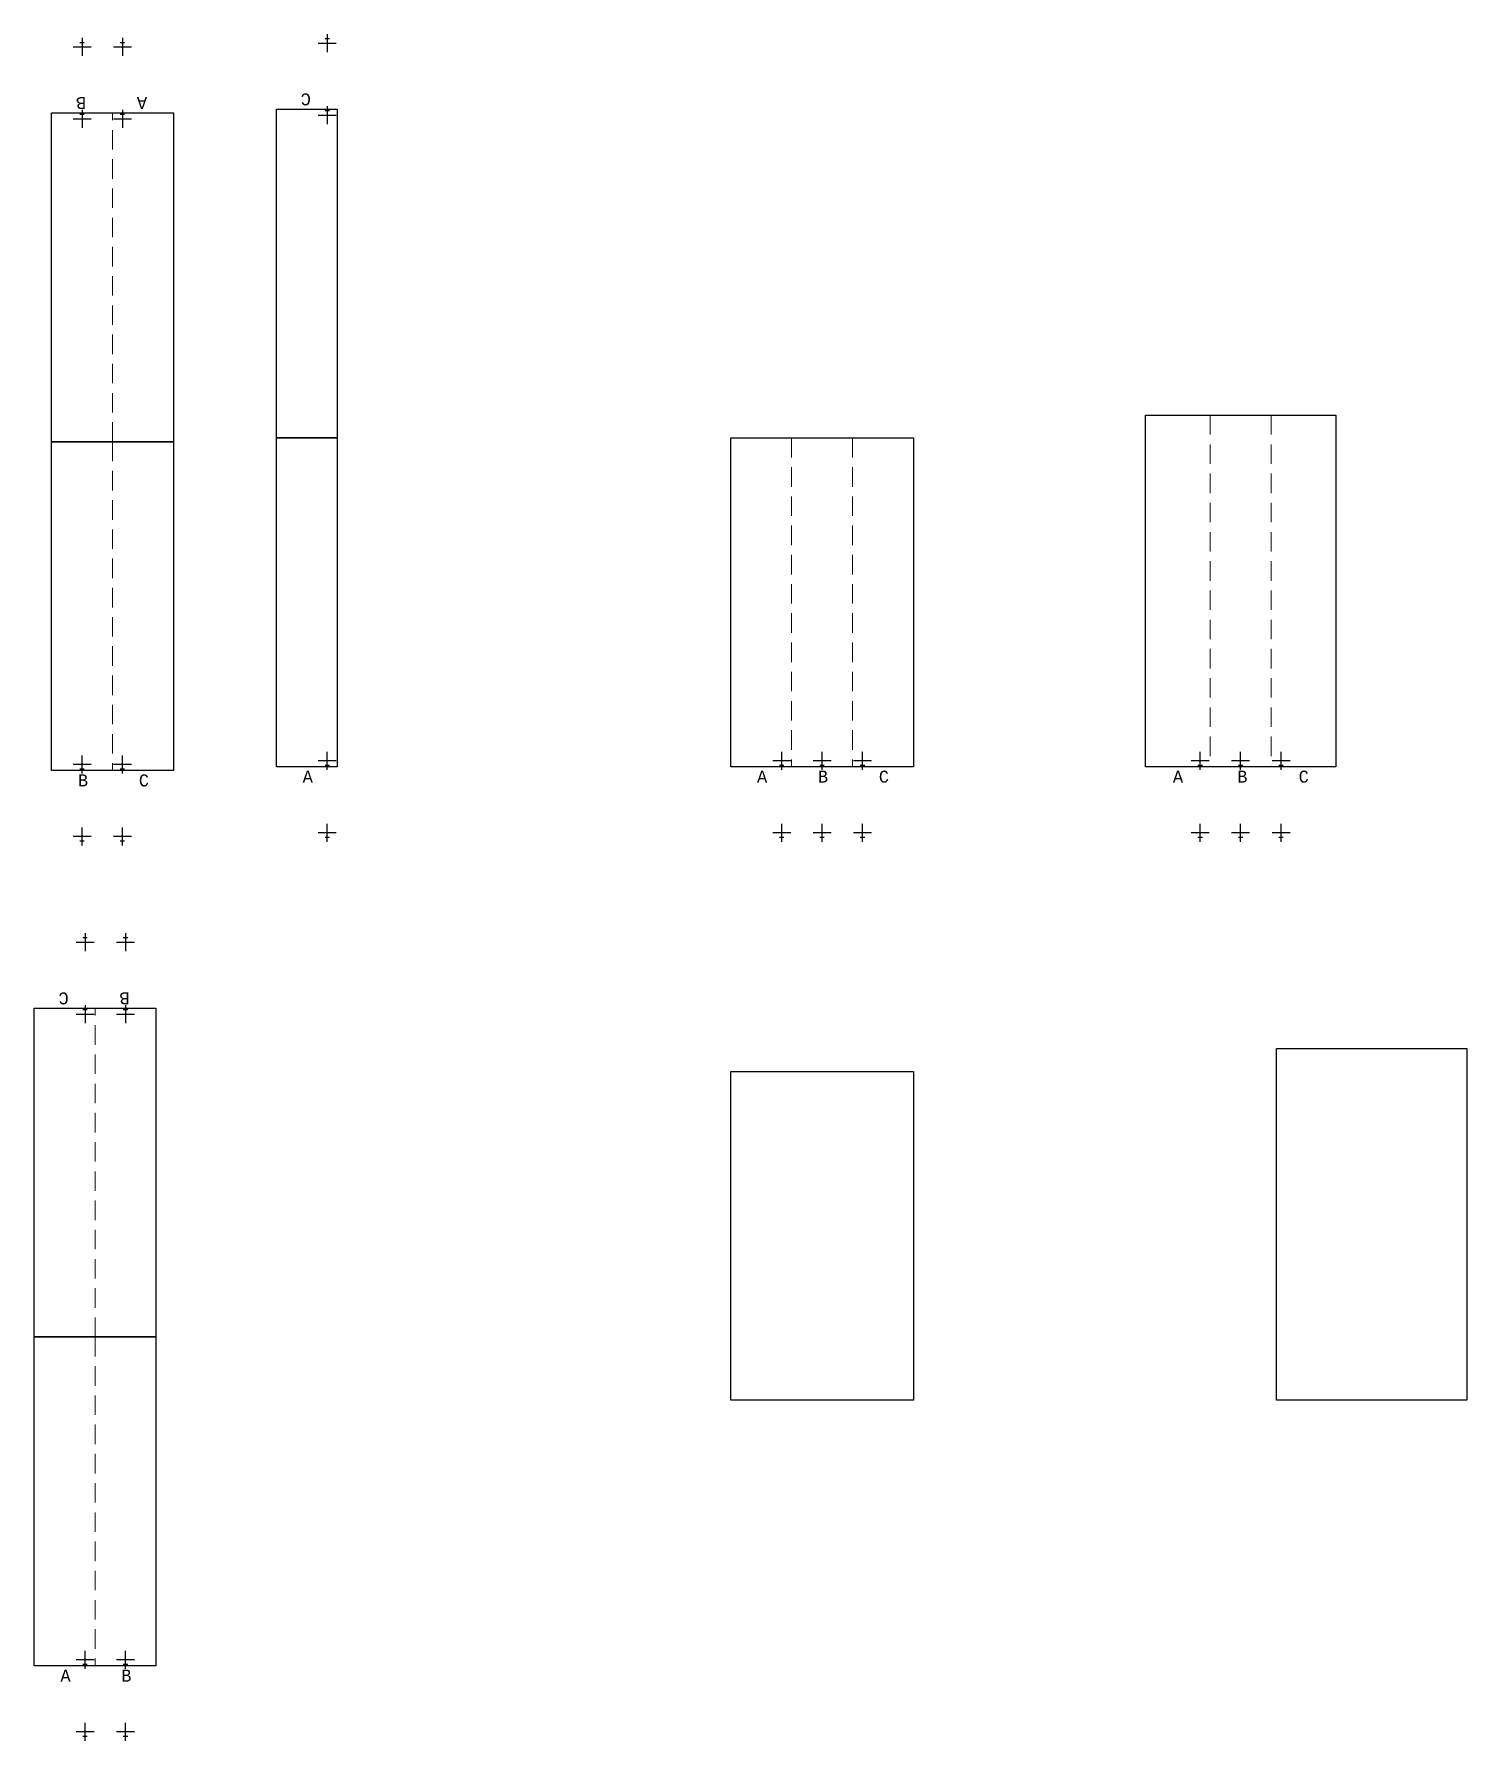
# Model space of a CAD drawing. Header units: millimetres. Extents: x 308165 to 657535, y 5096 to 173229.
# Drawn here: x 308165 to 332072, y 94529 to 122998 of the extents above; entities that cross this region are included whole.
import ezdxf

# ---------------------------------------------------------------- set-up
doc = ezdxf.new("R2010")
doc.units = ezdxf.units.MM
doc.linetypes.add('DASHED', pattern=[0.75, 0.5, -0.25])
doc.layers.add('Bin location transponder', color=250, linetype='Continuous')
doc.layers.add('WF_numbers', color=6, linetype='Continuous')
doc.layers.add('WF transponder', color=3, linetype='Continuous', lineweight=30)
doc.layers.add('WF_bay', color=5, linetype='Continuous', lineweight=30)
doc.styles.add('WF_txt', font='consola.ttf')

# ---------------------------------------------------------------- blocks, each defined once
blk = doc.blocks.new('Bin location transponder')
at = {"layer": 'Bin location transponder', "color": 3, "lineweight": 30}
for p, q in [((-600, 0), (600, 0)), ((-150, 300), (150, 300)), ((0, 600), (0, -600))]:
    blk.add_line(p, q, dxfattribs=at)

msp = doc.modelspace()

# ---------------------------------------------------------------- linework, layer by layer
at = {"layer": 'WF_bay', "linetype": 'DASHED', "lineweight": 5, "ltscale": 650}
for p, q in [((309472, 116199), (309472, 121686)), ((327789, 116643), (327789, 110775)), ((328805, 116643), (328805, 110775)), ((309472, 116199), (309472, 110713)), ((320805, 116262), (320805, 110775)), ((321821, 116262), (321821, 110775)), ((309181, 101266), (309181, 106752)), ((309181, 101266), (309181, 95779))]:
    msp.add_line(p, q, dxfattribs=at)
at = {"layer": 'WF_bay'}
for points in [[(310488, 116199), (308456, 116199), (308456, 121686), (310488, 121686)], [(313223, 116262), (312207, 116262), (312207, 121748), (313223, 121748)], [(326709, 116643), (329884, 116643), (329884, 110775), (326709, 110775)], [(308456, 116199), (310488, 116199), (310488, 110713), (308456, 110713)], [(312207, 116262), (313223, 116262), (313223, 110775), (312207, 110775)], [(319789, 116262), (322837, 116262), (322837, 110775), (319789, 110775)], [(310197, 101266), (308165, 101266), (308165, 106752), (310197, 106752)], [(328897, 106078), (332072, 106078), (332072, 100210), (328897, 100210)], [(319789, 105697), (322837, 105697), (322837, 100210), (319789, 100210)], [(308165, 101266), (310197, 101266), (310197, 95779), (308165, 95779)]]:
    msp.add_lwpolyline(points, close=True, dxfattribs=at)

# ---------------------------------------------------------------- block references
at = {"layer": 'WF transponder', "xscale": 0.25, "yscale": 0.25, "zscale": 0.25}
for p in [(313057, 122848), (308964, 122786), (309638, 122786), (308964, 121586), (309638, 121586), (313057, 121648), (309015, 107852), (309689, 107852), (309015, 106652), (309689, 106652)]:
    msp.add_blockref('Bin location transponder', p, dxfattribs=at)
at = {"layer": 'WF transponder', "xscale": 0.25, "yscale": 0.25, "zscale": 0.25, "rotation": 180.0000000062352}
for p in [(308964, 110813), (309638, 110813), (313057, 110875), (320639, 110875), (321313, 110875), (321987, 110875), (327623, 110875), (328297, 110875), (328971, 110875), (308964, 109613), (309638, 109613), (313057, 109675), (320639, 109675), (321313, 109675), (321987, 109675), (327623, 109675), (328297, 109675), (328971, 109675), (309015, 95879), (309689, 95879), (309015, 94679), (309689, 94679)]:
    msp.add_blockref('Bin location transponder', p, dxfattribs=at)

# ---------------------------------------------------------------- texts
at = {"layer": 'WF_numbers', "linetype": 'DASHED', "char_height": 200, "attachment_point": 1, "style": 'WF_txt'}
for s, insert, rotation in [('B', (309033, 121748, -723), 180), ('A', (310049, 121748, -723), 180), ('C', (312783, 121810, -723), 180), ('B', (308896, 110650, -723), 0), ('C', (309912, 110650, -723), 0), ('A', (312646, 110713, -723), 0), ('A', (320228, 110713, -723), 0), ('B', (321244, 110713, -723), 0), ('C', (322260, 110713, -723), 0), ('A', (327167, 110713, -723), 0), ('B', (328241, 110713, -723), 0), ('C', (329265, 110713, -723), 0), ('C', (308742, 106814, -723), 180), ('B', (309758, 106814, -723), 180), ('A', (308604, 95717, -723), 0), ('B', (309620, 95717, -723), 0)]:
    msp.add_mtext_dynamic_manual_height_columns(s, width=423.53, gutter_width=2118, heights=[0], dxfattribs=dict(at, insert=insert, rotation=rotation))

doc.saveas('drawing.dxf')
